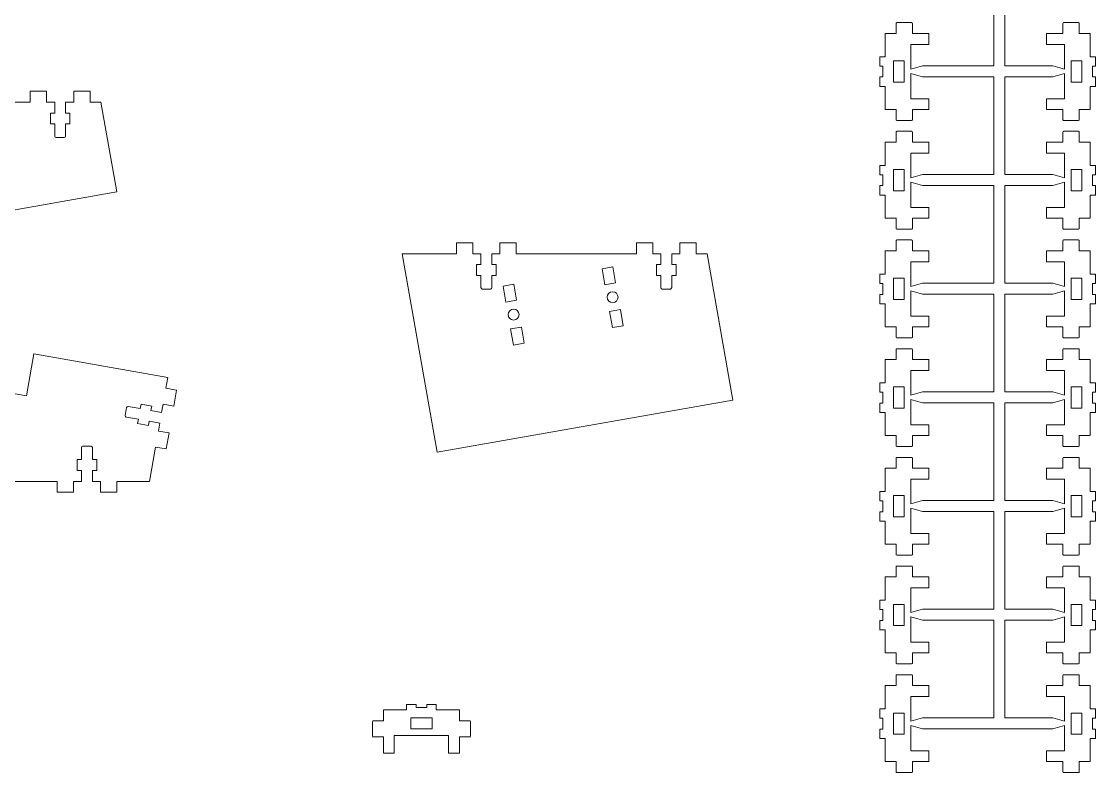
# Model space of a CAD drawing. Header units: millimetres. Extents: x 3 to 322, y 12 to 289.
# Drawn here: x 124.8 to 322.4, y 12 to 150.2 of the extents above; entities that cross this region are included whole.
import ezdxf

# ---------------------------------------------------------------- set-up
doc = ezdxf.new("R2010")
doc.units = ezdxf.units.MM
doc.layers.add('Visible (ISO)', color=5, linetype='Continuous', lineweight=5, true_color=0x0000ff)

msp = doc.modelspace()

# ---------------------------------------------------------------- linework, layer by layer
at = {"layer": 'Visible (ISO)'}
for p, q in [((303.74, 160.03), (303.74, 142.03)), ((305.74, 142.03), (305.74, 160.03)), ((285.74, 147.99), (285.74, 149.86)), ((285.86, 149.99), (288.61, 149.99)), ((288.74, 149.86), (288.74, 147.99)), ((316.44, 149.86), (316.44, 147.99)), ((319.32, 149.99), (316.57, 149.99)), ((319.44, 147.99), (319.44, 149.86)), ((283.74, 147.99), (285.74, 147.99)), ((283.74, 143.72), (283.74, 147.99)), ((288.74, 147.99), (291.74, 147.99)), ((291.74, 147.99), (291.74, 145.99)), ((313.44, 147.99), (313.44, 145.99)), ((316.44, 147.99), (313.44, 147.99)), ((321.44, 147.99), (319.44, 147.99)), ((321.44, 143.72), (321.44, 147.99)), ((288.44, 145.99), (288.44, 141.41)), ((291.74, 145.99), (288.44, 145.99)), ((313.44, 145.99), (316.74, 145.99)), ((316.74, 145.99), (316.74, 141.41)), ((282.74, 143.72), (283.74, 143.72)), ((282.74, 141.99), (282.74, 143.72)), ((285.24, 142.94), (285.24, 139.04)), ((287.24, 142.94), (285.24, 142.94)), ((287.24, 139.04), (287.24, 142.94)), ((317.94, 139.04), (317.94, 142.94)), ((317.94, 142.94), (319.94, 142.94)), ((319.94, 142.94), (319.94, 139.04)), ((322.44, 143.72), (321.44, 143.72)), ((322.44, 141.99), (322.44, 143.72)), ((283.29, 141.99), (282.74, 141.99)), ((283.29, 139.99), (283.29, 141.99)), ((288.44, 141.41), (290.59, 142.03)), ((290.59, 140.03), (288.44, 140.66)), ((288.44, 140.66), (288.44, 135.99)), ((303.74, 142.03), (290.59, 142.03)), ((314.59, 142.03), (305.74, 142.03)), ((316.74, 141.41), (314.59, 142.03)), ((314.59, 140.03), (316.74, 140.66)), ((316.74, 140.66), (316.74, 135.99)), ((321.89, 141.99), (322.44, 141.99)), ((321.89, 139.99), (321.89, 141.99)), ((282.74, 139.99), (283.29, 139.99)), ((282.74, 138.26), (282.74, 139.99)), ((285.24, 139.04), (287.24, 139.04)), ((290.59, 140.03), (303.74, 140.03)), ((303.74, 140.03), (303.74, 122.03)), ((305.74, 122.03), (305.74, 140.03)), ((305.74, 140.03), (314.59, 140.03)), ((319.94, 139.04), (317.94, 139.04)), ((322.44, 139.99), (321.89, 139.99)), ((322.44, 138.26), (322.44, 139.99)), ((126.41, 137.36), (126.41, 135.36)), ((129.41, 137.36), (126.41, 137.36)), ((129.41, 135.36), (129.41, 137.36)), ((134.41, 137.36), (134.41, 135.36)), ((137.41, 137.36), (134.41, 137.36)), ((137.41, 135.36), (137.41, 137.36)), ((283.74, 138.26), (282.74, 138.26)), ((283.74, 133.99), (283.74, 138.26)), ((321.44, 138.26), (322.44, 138.26)), ((321.44, 133.99), (321.44, 138.26)), ((126.41, 135.36), (115.36, 135.36)), ((130.91, 135.36), (129.41, 135.36)), ((130.91, 133.36), (130.91, 135.36)), ((132.91, 135.36), (132.91, 133.36)), ((134.41, 135.36), (132.91, 135.36)), ((139.41, 135.36), (137.41, 135.36)), ((142.32, 118.85), (139.41, 135.36)), ((288.44, 135.99), (291.74, 135.99)), ((291.74, 135.99), (291.74, 133.99)), ((313.44, 135.99), (313.44, 133.99)), ((316.74, 135.99), (313.44, 135.99)), ((130.11, 133.36), (130.91, 133.36)), ((130.11, 131.36), (130.11, 133.36)), ((132.91, 133.36), (133.71, 133.36)), ((133.71, 133.36), (133.71, 131.36)), ((285.74, 133.99), (283.74, 133.99)), ((285.74, 132.11), (285.74, 133.99)), ((288.74, 133.99), (288.74, 132.11)), ((291.74, 133.99), (288.74, 133.99)), ((313.44, 133.99), (316.44, 133.99)), ((316.44, 133.99), (316.44, 132.11)), ((319.44, 133.99), (321.44, 133.99)), ((319.44, 132.11), (319.44, 133.99)), ((130.91, 131.36), (130.11, 131.36)), ((130.91, 129.11), (130.91, 131.36)), ((132.91, 131.36), (132.91, 129.11)), ((133.71, 131.36), (132.91, 131.36)), ((288.61, 131.99), (285.86, 131.99)), ((316.57, 131.99), (319.32, 131.99)), ((132.66, 128.86), (131.16, 128.86)), ((285.74, 127.99), (285.74, 129.86)), ((285.86, 129.99), (288.61, 129.99)), ((288.74, 129.86), (288.74, 127.99)), ((316.44, 129.86), (316.44, 127.99)), ((319.32, 129.99), (316.57, 129.99)), ((319.44, 127.99), (319.44, 129.86)), ((283.74, 127.99), (285.74, 127.99)), ((283.74, 123.72), (283.74, 127.99)), ((288.74, 127.99), (291.74, 127.99)), ((291.74, 127.99), (291.74, 125.99)), ((313.44, 127.99), (313.44, 125.99)), ((316.44, 127.99), (313.44, 127.99)), ((321.44, 127.99), (319.44, 127.99)), ((321.44, 123.72), (321.44, 127.99)), ((288.44, 125.99), (288.44, 121.41)), ((291.74, 125.99), (288.44, 125.99)), ((313.44, 125.99), (316.74, 125.99)), ((316.74, 125.99), (316.74, 121.41)), ((282.74, 123.72), (283.74, 123.72)), ((282.74, 121.99), (282.74, 123.72)), ((285.24, 122.94), (285.24, 119.04)), ((287.24, 122.94), (285.24, 122.94)), ((287.24, 119.04), (287.24, 122.94)), ((317.94, 119.04), (317.94, 122.94)), ((317.94, 122.94), (319.94, 122.94)), ((319.94, 122.94), (319.94, 119.04)), ((322.44, 123.72), (321.44, 123.72)), ((322.44, 121.99), (322.44, 123.72)), ((283.29, 121.99), (282.74, 121.99)), ((283.29, 119.99), (283.29, 121.99)), ((288.44, 121.41), (290.59, 122.03)), ((290.59, 120.03), (288.44, 120.66)), ((288.44, 120.66), (288.44, 115.99)), ((303.74, 122.03), (290.59, 122.03)), ((314.59, 122.03), (305.74, 122.03)), ((316.74, 121.41), (314.59, 122.03)), ((314.59, 120.03), (316.74, 120.66)), ((316.74, 120.66), (316.74, 115.99)), ((321.89, 121.99), (322.44, 121.99)), ((321.89, 119.99), (321.89, 121.99)), ((106.39, 112.51), (142.32, 118.85)), ((282.74, 119.99), (283.29, 119.99)), ((282.74, 118.26), (282.74, 119.99)), ((285.24, 119.04), (287.24, 119.04)), ((290.59, 120.03), (303.74, 120.03)), ((303.74, 120.03), (303.74, 102.03)), ((305.74, 102.03), (305.74, 120.03)), ((305.74, 120.03), (314.59, 120.03)), ((319.94, 119.04), (317.94, 119.04)), ((322.44, 119.99), (321.89, 119.99)), ((322.44, 118.26), (322.44, 119.99)), ((283.74, 118.26), (282.74, 118.26)), ((283.74, 113.99), (283.74, 118.26)), ((321.44, 118.26), (322.44, 118.26)), ((321.44, 113.99), (321.44, 118.26)), ((288.44, 115.99), (291.74, 115.99)), ((291.74, 115.99), (291.74, 113.99)), ((313.44, 115.99), (313.44, 113.99)), ((316.74, 115.99), (313.44, 115.99)), ((285.74, 113.99), (283.74, 113.99)), ((285.74, 112.11), (285.74, 113.99)), ((288.74, 113.99), (288.74, 112.11)), ((291.74, 113.99), (288.74, 113.99)), ((313.44, 113.99), (316.44, 113.99)), ((316.44, 113.99), (316.44, 112.11)), ((319.44, 113.99), (321.44, 113.99)), ((319.44, 112.11), (319.44, 113.99)), ((288.61, 111.99), (285.86, 111.99)), ((316.57, 111.99), (319.32, 111.99)), ((204.85, 109.47), (204.85, 107.47)), ((207.85, 109.47), (204.85, 109.47)), ((207.85, 107.47), (207.85, 109.47)), ((212.85, 109.47), (212.85, 107.47)), ((215.85, 109.47), (212.85, 109.47)), ((215.85, 107.47), (215.85, 109.47)), ((237.95, 109.47), (237.95, 107.47)), ((240.95, 109.47), (237.95, 109.47)), ((240.95, 107.47), (240.95, 109.47)), ((245.95, 109.47), (245.95, 107.47)), ((248.95, 109.47), (245.95, 109.47)), ((248.95, 107.47), (248.95, 109.47)), ((285.74, 107.99), (285.74, 109.86)), ((285.86, 109.99), (288.61, 109.99)), ((288.74, 109.86), (288.74, 107.99)), ((316.44, 109.86), (316.44, 107.99)), ((319.32, 109.99), (316.57, 109.99)), ((319.44, 107.99), (319.44, 109.86)), ((194.85, 107.47), (201.3, 70.93)), ((204.85, 107.47), (194.85, 107.47)), ((209.35, 107.47), (207.85, 107.47)), ((209.35, 105.47), (209.35, 107.47)), ((211.35, 107.47), (211.35, 105.47)), ((212.85, 107.47), (211.35, 107.47)), ((237.95, 107.47), (215.85, 107.47)), ((242.45, 107.47), (240.95, 107.47)), ((242.45, 105.47), (242.45, 107.47)), ((244.45, 107.47), (244.45, 105.47)), ((245.95, 107.47), (244.45, 107.47)), ((250.95, 107.47), (248.95, 107.47)), ((255.71, 80.52), (250.95, 107.47)), ((283.74, 107.99), (285.74, 107.99)), ((283.74, 103.72), (283.74, 107.99)), ((288.74, 107.99), (291.74, 107.99)), ((291.74, 107.99), (291.74, 105.99)), ((313.44, 107.99), (313.44, 105.99)), ((316.44, 107.99), (313.44, 107.99)), ((321.44, 107.99), (319.44, 107.99)), ((321.44, 103.72), (321.44, 107.99)), ((208.55, 105.47), (209.35, 105.47)), ((208.55, 103.47), (208.55, 105.47)), ((211.35, 105.47), (212.15, 105.47)), ((212.15, 105.47), (212.15, 103.47)), ((231.64, 104.71), (233.61, 105.06)), ((233.61, 105.06), (234.13, 102.1)), ((241.65, 105.47), (242.45, 105.47)), ((241.65, 103.47), (241.65, 105.47)), ((244.45, 105.47), (245.25, 105.47)), ((245.25, 105.47), (245.25, 103.47)), ((288.44, 105.99), (288.44, 101.41)), ((291.74, 105.99), (288.44, 105.99)), ((313.44, 105.99), (316.74, 105.99)), ((316.74, 105.99), (316.74, 101.41)), ((209.35, 103.47), (208.55, 103.47)), ((209.35, 101.22), (209.35, 103.47)), ((211.35, 103.47), (211.35, 101.22)), ((212.15, 103.47), (211.35, 103.47)), ((232.16, 101.75), (231.64, 104.71)), ((242.45, 103.47), (241.65, 103.47)), ((242.45, 101.22), (242.45, 103.47)), ((244.45, 103.47), (244.45, 101.22)), ((245.25, 103.47), (244.45, 103.47)), ((282.74, 103.72), (283.74, 103.72)), ((282.74, 101.99), (282.74, 103.72)), ((285.24, 102.94), (285.24, 99.04)), ((287.24, 102.94), (285.24, 102.94)), ((287.24, 99.04), (287.24, 102.94)), ((317.94, 99.04), (317.94, 102.94)), ((317.94, 102.94), (319.94, 102.94)), ((319.94, 102.94), (319.94, 99.04)), ((322.44, 103.72), (321.44, 103.72)), ((322.44, 101.99), (322.44, 103.72)), ((211.1, 100.97), (209.6, 100.97)), ((213.42, 101.5), (215.39, 101.84)), ((213.94, 98.54), (213.42, 101.5)), ((215.39, 101.84), (215.91, 98.89)), ((234.13, 102.1), (232.16, 101.75)), ((244.2, 100.97), (242.7, 100.97)), ((283.29, 101.99), (282.74, 101.99)), ((283.29, 99.99), (283.29, 101.99)), ((288.44, 101.41), (290.59, 102.03)), ((303.74, 102.03), (290.59, 102.03)), ((314.59, 102.03), (305.74, 102.03)), ((316.74, 101.41), (314.59, 102.03)), ((321.89, 101.99), (322.44, 101.99)), ((321.89, 99.99), (321.89, 101.99)), ((215.91, 98.89), (213.94, 98.54)), ((282.74, 99.99), (283.29, 99.99)), ((282.74, 98.26), (282.74, 99.99)), ((285.24, 99.04), (287.24, 99.04)), ((290.59, 100.03), (288.44, 100.66)), ((288.44, 100.66), (288.44, 95.99)), ((290.59, 100.03), (303.74, 100.03)), ((303.74, 100.03), (303.74, 82.03)), ((305.74, 82.03), (305.74, 100.03)), ((305.74, 100.03), (314.59, 100.03)), ((314.59, 100.03), (316.74, 100.66)), ((316.74, 100.66), (316.74, 95.99)), ((319.94, 99.04), (317.94, 99.04)), ((322.44, 99.99), (321.89, 99.99)), ((322.44, 98.26), (322.44, 99.99)), ((233.03, 96.83), (235, 97.18)), ((235, 97.18), (235.52, 94.22)), ((283.74, 98.26), (282.74, 98.26)), ((283.74, 93.99), (283.74, 98.26)), ((321.44, 98.26), (322.44, 98.26)), ((321.44, 93.99), (321.44, 98.26)), ((233.55, 93.88), (233.03, 96.83)), ((288.44, 95.99), (291.74, 95.99)), ((291.74, 95.99), (291.74, 93.99)), ((313.44, 95.99), (313.44, 93.99)), ((316.74, 95.99), (313.44, 95.99)), ((214.81, 93.62), (216.78, 93.97)), ((215.33, 90.66), (214.81, 93.62)), ((216.78, 93.97), (217.3, 91.01)), ((235.52, 94.22), (233.55, 93.88)), ((285.74, 93.99), (283.74, 93.99)), ((285.74, 92.11), (285.74, 93.99)), ((288.74, 93.99), (288.74, 92.11)), ((291.74, 93.99), (288.74, 93.99)), ((313.44, 93.99), (316.44, 93.99)), ((316.44, 93.99), (316.44, 92.11)), ((319.44, 93.99), (321.44, 93.99)), ((319.44, 92.11), (319.44, 93.99)), ((217.3, 91.01), (215.33, 90.66)), ((288.61, 91.99), (285.86, 91.99)), ((316.57, 91.99), (319.32, 91.99)), ((127.05, 89.03), (125.69, 81.3)), ((151.72, 84.68), (127.05, 89.03)), ((285.74, 87.99), (285.74, 89.86)), ((285.86, 89.99), (288.61, 89.99)), ((288.74, 89.86), (288.74, 87.99)), ((316.44, 89.86), (316.44, 87.99)), ((319.32, 89.99), (316.57, 89.99)), ((319.44, 87.99), (319.44, 89.86)), ((283.74, 87.99), (285.74, 87.99)), ((283.74, 83.72), (283.74, 87.99)), ((288.74, 87.99), (291.74, 87.99)), ((291.74, 87.99), (291.74, 85.99)), ((313.44, 87.99), (313.44, 85.99)), ((316.44, 87.99), (313.44, 87.99)), ((321.44, 87.99), (319.44, 87.99)), ((321.44, 83.72), (321.44, 87.99)), ((288.44, 85.99), (288.44, 81.41)), ((291.74, 85.99), (288.44, 85.99)), ((313.44, 85.99), (316.74, 85.99)), ((316.74, 85.99), (316.74, 81.41)), ((125.69, 81.3), (115.84, 83.04)), ((151.37, 82.71), (151.72, 84.68)), ((282.74, 83.72), (283.74, 83.72)), ((282.74, 81.99), (282.74, 83.72)), ((322.44, 83.72), (321.44, 83.72)), ((322.44, 81.99), (322.44, 83.72)), ((153.34, 82.36), (151.37, 82.71)), ((152.82, 79.4), (153.34, 82.36)), ((283.29, 81.99), (282.74, 81.99)), ((283.29, 79.99), (283.29, 81.99)), ((285.24, 82.94), (285.24, 79.04)), ((287.24, 82.94), (285.24, 82.94)), ((287.24, 79.04), (287.24, 82.94)), ((288.44, 81.41), (290.59, 82.03)), ((303.74, 82.03), (290.59, 82.03)), ((314.59, 82.03), (305.74, 82.03)), ((316.74, 81.41), (314.59, 82.03)), ((317.94, 79.04), (317.94, 82.94)), ((317.94, 82.94), (319.94, 82.94)), ((319.94, 82.94), (319.94, 79.04)), ((321.89, 81.99), (322.44, 81.99)), ((321.89, 79.99), (321.89, 81.99)), ((143.89, 77.68), (144.15, 79.16)), ((144.44, 79.36), (146.65, 78.97)), ((146.65, 78.97), (146.79, 79.76)), ((146.79, 79.76), (148.76, 79.41)), ((148.76, 79.41), (148.62, 78.62)), ((150.59, 78.27), (150.85, 79.75)), ((150.85, 79.75), (152.82, 79.4)), ((201.3, 70.93), (255.71, 80.52)), ((282.74, 79.99), (283.29, 79.99)), ((282.74, 78.26), (282.74, 79.99)), ((290.59, 80.03), (288.44, 80.66)), ((288.44, 80.66), (288.44, 75.99)), ((290.59, 80.03), (303.74, 80.03)), ((303.74, 80.03), (303.74, 62.03)), ((305.74, 62.03), (305.74, 80.03)), ((305.74, 80.03), (314.59, 80.03)), ((314.59, 80.03), (316.74, 80.66)), ((316.74, 80.66), (316.74, 75.99)), ((322.44, 79.99), (321.89, 79.99)), ((322.44, 78.26), (322.44, 79.99)), ((146.3, 77), (144.09, 77.39)), ((148.62, 78.62), (150.59, 78.27)), ((283.74, 78.26), (282.74, 78.26)), ((283.74, 73.99), (283.74, 78.26)), ((285.24, 79.04), (287.24, 79.04)), ((319.94, 79.04), (317.94, 79.04)), ((321.44, 78.26), (322.44, 78.26)), ((321.44, 73.99), (321.44, 78.26)), ((146.17, 76.21), (146.3, 77)), ((148.14, 75.86), (146.17, 76.21)), ((148.27, 76.65), (148.14, 75.86)), ((150.24, 76.3), (148.27, 76.65)), ((149.98, 74.83), (150.24, 76.3)), ((288.44, 75.99), (291.74, 75.99)), ((291.74, 75.99), (291.74, 73.99)), ((313.44, 75.99), (313.44, 73.99)), ((316.74, 75.99), (313.44, 75.99)), ((151.95, 74.48), (149.98, 74.83)), ((151.43, 71.53), (151.95, 74.48)), ((285.74, 73.99), (283.74, 73.99)), ((285.74, 72.11), (285.74, 73.99)), ((288.74, 73.99), (288.74, 72.11)), ((291.74, 73.99), (288.74, 73.99)), ((313.44, 73.99), (316.44, 73.99)), ((316.44, 73.99), (316.44, 72.11)), ((319.44, 73.99), (321.44, 73.99)), ((319.44, 72.11), (319.44, 73.99)), ((135.84, 69.57), (135.84, 71.82)), ((136.09, 72.07), (137.59, 72.07)), ((137.84, 71.82), (137.84, 69.57)), ((148.35, 65.57), (149.46, 71.87)), ((149.46, 71.87), (151.43, 71.53)), ((288.61, 71.99), (285.86, 71.99)), ((316.57, 71.99), (319.32, 71.99)), ((135.04, 69.57), (135.84, 69.57)), ((135.04, 67.57), (135.04, 69.57)), ((137.84, 69.57), (138.64, 69.57)), ((138.64, 69.57), (138.64, 67.57)), ((285.74, 67.99), (285.74, 69.86)), ((285.86, 69.99), (288.61, 69.99)), ((288.74, 69.86), (288.74, 67.99)), ((316.44, 69.86), (316.44, 67.99)), ((319.32, 69.99), (316.57, 69.99)), ((319.44, 67.99), (319.44, 69.86)), ((135.84, 67.57), (135.04, 67.57)), ((135.84, 65.57), (135.84, 67.57)), ((137.84, 67.57), (137.84, 65.57)), ((138.64, 67.57), (137.84, 67.57)), ((283.74, 67.99), (285.74, 67.99)), ((283.74, 63.72), (283.74, 67.99)), ((288.74, 67.99), (291.74, 67.99)), ((291.74, 67.99), (291.74, 65.99)), ((313.44, 67.99), (313.44, 65.99)), ((316.44, 67.99), (313.44, 67.99)), ((321.44, 67.99), (319.44, 67.99)), ((321.44, 63.72), (321.44, 67.99)), ((123.34, 65.57), (131.34, 65.57)), ((131.34, 65.57), (131.34, 63.57)), ((134.34, 65.57), (135.84, 65.57)), ((134.34, 63.57), (134.34, 65.57)), ((137.84, 65.57), (139.34, 65.57)), ((139.34, 65.57), (139.34, 63.57)), ((142.34, 65.57), (148.35, 65.57)), ((142.34, 63.57), (142.34, 65.57)), ((288.44, 65.99), (288.44, 61.41)), ((291.74, 65.99), (288.44, 65.99)), ((313.44, 65.99), (316.74, 65.99)), ((316.74, 65.99), (316.74, 61.41)), ((131.34, 63.57), (134.34, 63.57)), ((139.34, 63.57), (142.34, 63.57)), ((282.74, 63.72), (283.74, 63.72)), ((282.74, 61.99), (282.74, 63.72)), ((322.44, 63.72), (321.44, 63.72)), ((322.44, 61.99), (322.44, 63.72)), ((283.29, 61.99), (282.74, 61.99)), ((283.29, 59.99), (283.29, 61.99)), ((285.24, 62.94), (285.24, 59.04)), ((287.24, 62.94), (285.24, 62.94)), ((287.24, 59.04), (287.24, 62.94)), ((288.44, 61.41), (290.59, 62.03)), ((303.74, 62.03), (290.59, 62.03)), ((314.59, 62.03), (305.74, 62.03)), ((316.74, 61.41), (314.59, 62.03)), ((317.94, 59.04), (317.94, 62.94)), ((317.94, 62.94), (319.94, 62.94)), ((319.94, 62.94), (319.94, 59.04)), ((321.89, 61.99), (322.44, 61.99)), ((321.89, 59.99), (321.89, 61.99)), ((282.74, 59.99), (283.29, 59.99)), ((282.74, 58.26), (282.74, 59.99)), ((290.59, 60.03), (288.44, 60.66)), ((288.44, 60.66), (288.44, 55.99)), ((290.59, 60.03), (303.74, 60.03)), ((303.74, 60.03), (303.74, 42.03)), ((305.74, 42.03), (305.74, 60.03)), ((305.74, 60.03), (314.59, 60.03)), ((314.59, 60.03), (316.74, 60.66)), ((316.74, 60.66), (316.74, 55.99)), ((322.44, 59.99), (321.89, 59.99)), ((322.44, 58.26), (322.44, 59.99)), ((283.74, 58.26), (282.74, 58.26)), ((283.74, 53.99), (283.74, 58.26)), ((285.24, 59.04), (287.24, 59.04)), ((319.94, 59.04), (317.94, 59.04)), ((321.44, 58.26), (322.44, 58.26)), ((321.44, 53.99), (321.44, 58.26)), ((288.44, 55.99), (291.74, 55.99)), ((291.74, 55.99), (291.74, 53.99)), ((313.44, 55.99), (313.44, 53.99)), ((316.74, 55.99), (313.44, 55.99)), ((285.74, 53.99), (283.74, 53.99)), ((285.74, 52.11), (285.74, 53.99)), ((288.74, 53.99), (288.74, 52.11)), ((291.74, 53.99), (288.74, 53.99)), ((313.44, 53.99), (316.44, 53.99)), ((316.44, 53.99), (316.44, 52.11)), ((319.44, 53.99), (321.44, 53.99)), ((319.44, 52.11), (319.44, 53.99)), ((288.61, 51.99), (285.86, 51.99)), ((316.57, 51.99), (319.32, 51.99)), ((285.74, 47.99), (285.74, 49.86)), ((285.86, 49.99), (288.61, 49.99)), ((288.74, 49.86), (288.74, 47.99)), ((316.44, 49.86), (316.44, 47.99)), ((319.32, 49.99), (316.57, 49.99)), ((319.44, 47.99), (319.44, 49.86)), ((283.74, 47.99), (285.74, 47.99)), ((283.74, 43.72), (283.74, 47.99)), ((288.74, 47.99), (291.74, 47.99)), ((291.74, 47.99), (291.74, 45.99)), ((313.44, 47.99), (313.44, 45.99)), ((316.44, 47.99), (313.44, 47.99)), ((321.44, 47.99), (319.44, 47.99)), ((321.44, 43.72), (321.44, 47.99)), ((288.44, 45.99), (288.44, 41.41)), ((291.74, 45.99), (288.44, 45.99)), ((313.44, 45.99), (316.74, 45.99)), ((316.74, 45.99), (316.74, 41.41)), ((282.74, 43.72), (283.74, 43.72)), ((282.74, 41.99), (282.74, 43.72)), ((322.44, 43.72), (321.44, 43.72)), ((322.44, 41.99), (322.44, 43.72)), ((283.29, 41.99), (282.74, 41.99)), ((283.29, 39.99), (283.29, 41.99)), ((285.24, 42.94), (285.24, 39.04)), ((287.24, 42.94), (285.24, 42.94)), ((287.24, 39.04), (287.24, 42.94)), ((288.44, 41.41), (290.59, 42.03)), ((303.74, 42.03), (290.59, 42.03)), ((314.59, 42.03), (305.74, 42.03)), ((316.74, 41.41), (314.59, 42.03)), ((317.94, 39.04), (317.94, 42.94)), ((317.94, 42.94), (319.94, 42.94)), ((319.94, 42.94), (319.94, 39.04)), ((321.89, 41.99), (322.44, 41.99)), ((321.89, 39.99), (321.89, 41.99)), ((282.74, 39.99), (283.29, 39.99)), ((282.74, 38.26), (282.74, 39.99)), ((290.59, 40.03), (288.44, 40.66)), ((288.44, 40.66), (288.44, 35.99)), ((290.59, 40.03), (303.74, 40.03)), ((303.74, 40.03), (303.74, 22.03)), ((305.74, 22.03), (305.74, 40.03)), ((305.74, 40.03), (314.59, 40.03)), ((314.59, 40.03), (316.74, 40.66)), ((316.74, 40.66), (316.74, 35.99)), ((322.44, 39.99), (321.89, 39.99)), ((322.44, 38.26), (322.44, 39.99)), ((283.74, 38.26), (282.74, 38.26)), ((283.74, 33.99), (283.74, 38.26)), ((285.24, 39.04), (287.24, 39.04)), ((319.94, 39.04), (317.94, 39.04)), ((321.44, 38.26), (322.44, 38.26)), ((321.44, 33.99), (321.44, 38.26)), ((288.44, 35.99), (291.74, 35.99)), ((291.74, 35.99), (291.74, 33.99)), ((313.44, 35.99), (313.44, 33.99)), ((316.74, 35.99), (313.44, 35.99)), ((285.74, 33.99), (283.74, 33.99)), ((285.74, 32.11), (285.74, 33.99)), ((288.74, 33.99), (288.74, 32.11)), ((291.74, 33.99), (288.74, 33.99)), ((313.44, 33.99), (316.44, 33.99)), ((316.44, 33.99), (316.44, 32.11)), ((319.44, 33.99), (321.44, 33.99)), ((319.44, 32.11), (319.44, 33.99)), ((288.61, 31.99), (285.86, 31.99)), ((316.57, 31.99), (319.32, 31.99)), ((285.74, 27.99), (285.74, 29.86)), ((285.86, 29.99), (288.61, 29.99)), ((288.74, 29.86), (288.74, 27.99)), ((316.44, 29.86), (316.44, 27.99)), ((319.32, 29.99), (316.57, 29.99)), ((319.44, 27.99), (319.44, 29.86)), ((283.74, 27.99), (285.74, 27.99)), ((283.74, 23.72), (283.74, 27.99)), ((288.74, 27.99), (291.74, 27.99)), ((291.74, 27.99), (291.74, 25.99)), ((313.44, 27.99), (313.44, 25.99)), ((316.44, 27.99), (313.44, 27.99)), ((321.44, 27.99), (319.44, 27.99)), ((321.44, 23.72), (321.44, 27.99)), ((288.44, 25.99), (288.44, 21.41)), ((291.74, 25.99), (288.44, 25.99)), ((313.44, 25.99), (316.74, 25.99)), ((316.74, 25.99), (316.74, 21.41)), ((195.67, 24.53), (195.67, 23.53)), ((197.4, 24.53), (195.67, 24.53)), ((197.4, 23.98), (197.4, 24.53)), ((199.4, 23.98), (197.4, 23.98)), ((199.4, 24.53), (199.4, 23.98)), ((201.13, 24.53), (199.4, 24.53)), ((201.13, 23.53), (201.13, 24.53)), ((282.74, 23.72), (283.74, 23.72)), ((282.74, 21.99), (282.74, 23.72)), ((322.44, 23.72), (321.44, 23.72)), ((322.44, 21.99), (322.44, 23.72)), ((191.4, 23.53), (191.4, 21.53)), ((195.67, 23.53), (191.4, 23.53)), ((196.45, 22.03), (200.35, 22.03)), ((196.45, 20.03), (196.45, 22.03)), ((200.35, 22.03), (200.35, 20.03)), ((205.4, 23.53), (201.13, 23.53)), ((205.4, 21.53), (205.4, 23.53)), ((283.29, 21.99), (282.74, 21.99)), ((283.29, 19.99), (283.29, 21.99)), ((285.24, 22.94), (285.24, 19.04)), ((287.24, 22.94), (285.24, 22.94)), ((287.24, 19.04), (287.24, 22.94)), ((288.44, 21.41), (290.59, 22.03)), ((303.74, 22.03), (290.59, 22.03)), ((314.59, 22.03), (305.74, 22.03)), ((316.74, 21.41), (314.59, 22.03)), ((317.94, 19.04), (317.94, 22.94)), ((317.94, 22.94), (319.94, 22.94)), ((319.94, 22.94), (319.94, 19.04)), ((321.89, 21.99), (322.44, 21.99)), ((321.89, 19.99), (321.89, 21.99)), ((189.4, 21.4), (189.4, 18.65)), ((191.4, 21.53), (189.53, 21.53)), ((200.35, 20.03), (196.45, 20.03)), ((207.28, 21.53), (205.4, 21.53)), ((207.4, 18.65), (207.4, 21.4)), ((282.74, 19.99), (283.29, 19.99)), ((282.74, 18.26), (282.74, 19.99)), ((290.59, 20.03), (288.44, 20.66)), ((288.44, 20.66), (288.44, 15.99)), ((290.59, 20.03), (314.59, 20.03)), ((314.59, 20.03), (316.74, 20.66)), ((316.74, 20.66), (316.74, 15.99)), ((322.44, 19.99), (321.89, 19.99)), ((322.44, 18.26), (322.44, 19.99)), ((189.53, 18.53), (191.4, 18.53)), ((191.4, 18.53), (191.4, 15.53)), ((193.4, 18.83), (203.4, 18.83)), ((193.4, 15.53), (193.4, 18.83)), ((203.4, 18.83), (203.4, 15.53)), ((205.4, 18.53), (207.28, 18.53)), ((205.4, 15.53), (205.4, 18.53)), ((283.74, 18.26), (282.74, 18.26)), ((283.74, 13.99), (283.74, 18.26)), ((285.24, 19.04), (287.24, 19.04)), ((319.94, 19.04), (317.94, 19.04)), ((321.44, 18.26), (322.44, 18.26)), ((321.44, 13.99), (321.44, 18.26)), ((288.44, 15.99), (291.74, 15.99)), ((291.74, 15.99), (291.74, 13.99)), ((313.44, 15.99), (313.44, 13.99)), ((316.74, 15.99), (313.44, 15.99)), ((191.4, 15.53), (193.4, 15.53)), ((203.4, 15.53), (205.4, 15.53)), ((285.74, 13.99), (283.74, 13.99)), ((285.74, 12.11), (285.74, 13.99)), ((288.74, 13.99), (288.74, 12.11)), ((291.74, 13.99), (288.74, 13.99)), ((313.44, 13.99), (316.44, 13.99)), ((316.44, 13.99), (316.44, 12.11)), ((319.44, 13.99), (321.44, 13.99)), ((319.44, 12.11), (319.44, 13.99)), ((288.61, 11.99), (285.86, 11.99)), ((316.57, 11.99), (319.32, 11.99))]:
    msp.add_line(p, q, dxfattribs=at)
for centre in [(233.58, 99.47), (215.36, 96.25)]:
    msp.add_circle(centre, 1, dxfattribs=at)
for centre, radius, start, end in [((285.86, 149.86), 0.125, 90, 180), ((288.61, 149.86), 0.125, 0, 90), ((316.57, 149.86), 0.125, 90, 180), ((319.32, 149.86), 0.125, 0, 90), ((285.86, 132.11), 0.125, 180, 270), ((288.61, 132.11), 0.125, 270, 0), ((316.57, 132.11), 0.125, 180, 270), ((319.32, 132.11), 0.125, 270, 0), ((131.16, 129.11), 0.25, 180, 270), ((132.66, 129.11), 0.25, 270, 0), ((285.86, 129.86), 0.125, 90, 180), ((288.61, 129.86), 0.125, 0, 90), ((316.57, 129.86), 0.125, 90, 180), ((319.32, 129.86), 0.125, 0, 90), ((285.86, 112.11), 0.125, 180, 270), ((288.61, 112.11), 0.125, 270, 0), ((316.57, 112.11), 0.125, 180, 270), ((319.32, 112.11), 0.125, 270, 0), ((285.86, 109.86), 0.125, 90, 180), ((288.61, 109.86), 0.125, 0, 90), ((316.57, 109.86), 0.125, 90, 180), ((319.32, 109.86), 0.125, 0, 90), ((209.6, 101.22), 0.25, 180, 270), ((211.1, 101.22), 0.25, 270, 0), ((242.7, 101.22), 0.25, 180, 270), ((244.2, 101.22), 0.25, 270, 0), ((285.86, 92.11), 0.125, 180, 270), ((288.61, 92.11), 0.125, 270, 0), ((316.57, 92.11), 0.125, 180, 270), ((319.32, 92.11), 0.125, 270, 0), ((285.86, 89.86), 0.125, 90, 180), ((288.61, 89.86), 0.125, 0, 90), ((316.57, 89.86), 0.125, 90, 180), ((319.32, 89.86), 0.125, 0, 90), ((144.39, 79.11), 0.25, 80, 170), ((144.13, 77.64), 0.25, 170, 260), ((136.09, 71.82), 0.25, 90, 180), ((137.59, 71.82), 0.25, 0, 90), ((285.86, 72.11), 0.125, 180, 270), ((288.61, 72.11), 0.125, 270, 0), ((316.57, 72.11), 0.125, 180, 270), ((319.32, 72.11), 0.125, 270, 0), ((285.86, 69.86), 0.125, 90, 180), ((288.61, 69.86), 0.125, 0, 90), ((316.57, 69.86), 0.125, 90, 180), ((319.32, 69.86), 0.125, 0, 90), ((285.86, 52.11), 0.125, 180, 270), ((288.61, 52.11), 0.125, 270, 0), ((316.57, 52.11), 0.125, 180, 270), ((319.32, 52.11), 0.125, 270, 0), ((285.86, 49.86), 0.125, 90, 180), ((288.61, 49.86), 0.125, 0, 90), ((316.57, 49.86), 0.125, 90, 180), ((319.32, 49.86), 0.125, 0, 90), ((285.86, 32.11), 0.125, 180, 270), ((288.61, 32.11), 0.125, 270, 0), ((316.57, 32.11), 0.125, 180, 270), ((319.32, 32.11), 0.125, 270, 0), ((285.86, 29.86), 0.125, 90, 180), ((288.61, 29.86), 0.125, 0, 90), ((316.57, 29.86), 0.125, 90, 180), ((319.32, 29.86), 0.125, 0, 90), ((189.53, 21.4), 0.125, 90, 180), ((207.28, 21.4), 0.125, 0, 90), ((189.53, 18.65), 0.125, 180, 270), ((207.28, 18.65), 0.125, 270, 0), ((285.86, 12.11), 0.125, 180, 270), ((288.61, 12.11), 0.125, 270, 0), ((316.57, 12.11), 0.125, 180, 270), ((319.32, 12.11), 0.125, 270, 0)]:
    msp.add_arc(centre, radius, start, end, dxfattribs=at)

doc.saveas('drawing.dxf')
